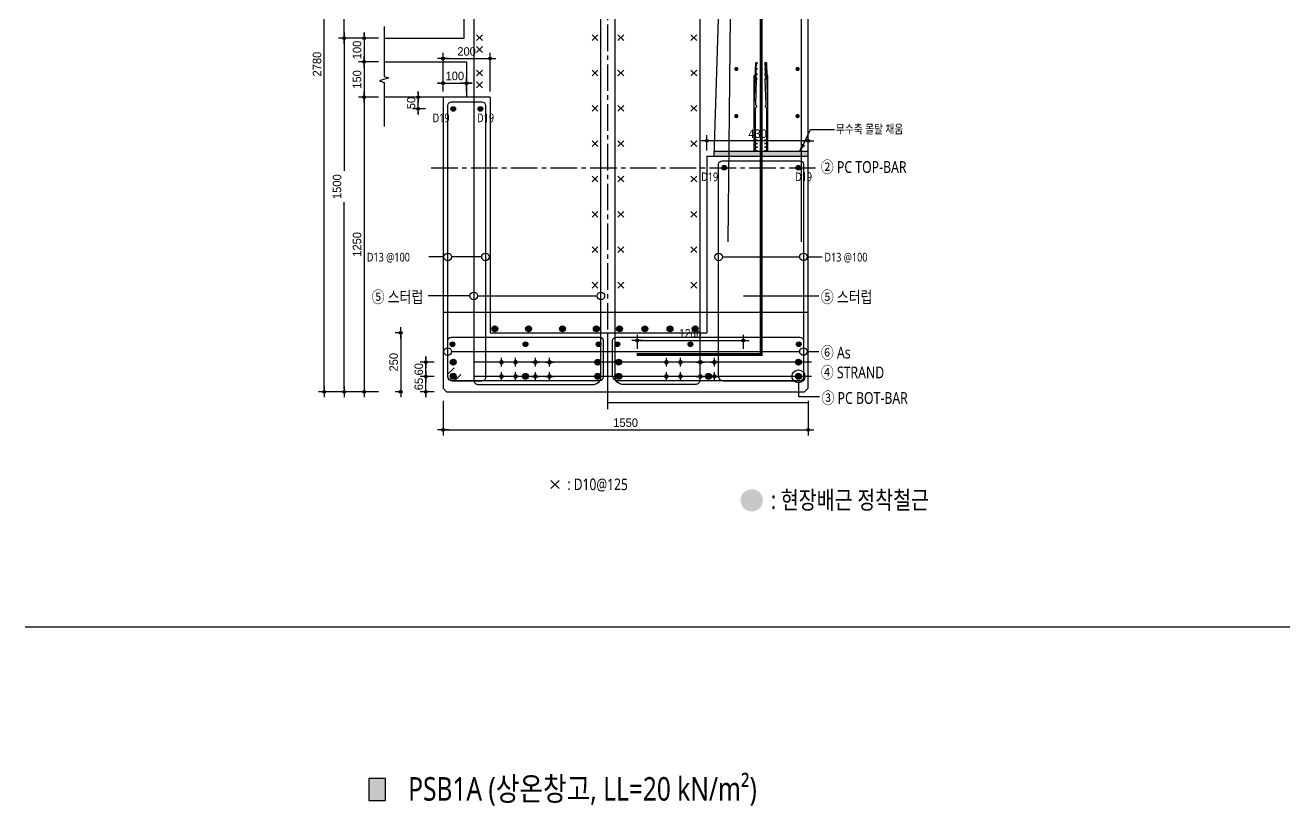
# Model space of a CAD drawing. Header units: millimetres. Extents: x 11948722 to 13111668, y -10771712 to -10232988.
# Drawn here: x 13100982 to 13106325, y -10475221 to -10471908 of the extents above; entities that cross this region are included whole.
import ezdxf
from ezdxf.enums import TextEntityAlignment as Align

# ---------------------------------------------------------------- set-up
doc = ezdxf.new("R2010")
doc.units = ezdxf.units.MM
doc.header["$LTSCALE"] = 150
doc.header["$MEASUREMENT"] = 0
for name, pattern in [('CEN', [6.2, 6, -0.1, 0, -0.1]), ('CENTER', [50.8, 31.75, -6.35, 6.35, -6.35]), ('CENTER2', [1.125, 0.75, -0.125, 0.125, -0.125]), ('HIDDEN', [2, 1, -1])]:
    doc.linetypes.add(name, pattern=pattern)
doc.layers.get('0').update_dxf_attribs({"linetype": 'CONTINUOUS'})
doc.layers.get('Defpoints').update_dxf_attribs({"color": 117, "linetype": 'CONTINUOUS'})
for name, color, linetype in [('0-BAR', 2, 'CONTINUOUS'), ('0-TXT', 7, 'CONTINUOUS'), ('2023_0223 도연', 7, 'CONTINUOUS'), ('3', 1, 'CENTER'), ('BAR', 3, 'CONTINUOUS'), ('CENT', 1, 'CEN'), ('CON-C', 2, 'CONTINUOUS'), ('DIM', 7, 'CONTINUOUS'), ('ETC', 8, 'CONTINUOUS'), ('FIN', 5, 'CONTINUOUS'), ('H', 2, 'HIDDEN'), ('SIT', 7, 'CONTINUOUS'), ('STRAND', 7, 'CENTER2'), ('TEXT', 3, 'CONTINUOUS'), ('보조근', 7, 'CONTINUOUS')]:
    doc.layers.add(name, color=color, linetype=linetype)
doc.styles.get("Standard").update_dxf_attribs({"font": 'NanumGothic.ttf'})
doc.styles.add('굴림', font='', dxfattribs={"width": 0.9})
doc.styles.add('돋움', font='')
doc.styles.get('굴림').set_extended_font_data('Dotum')
doc.styles.get('돋움').set_extended_font_data('Dotum')
doc.linetypes.add('ZIGZAG', pattern='A,0.0001,-0.2,[131,ltypeshp.shx,S=0.2,R=0,X=-0.2,Y=0],-0.4,[131,ltypeshp.shx,S=0.2,R=180,X=0.2,Y=0],-0.2', length=0.8001)
doc.dimstyles.new('S_10', dxfattribs={"dimscale": 10, "dimtxt": 3, "dimasz": 1, "dimexe": 2, "dimexo": 2, "dimgap": 1, "dimtad": 1, "dimdec": 0, "dimzin": 0, "dimdsep": 46, "dimtxsty": '돋움', "dimblk1": 'DD', "dimblk2": 'DD', "dimsah": 1, "dimcen": 2.5, "dimdle": 8, "dimclrd": 256, "dimclre": 256, "dimclrt": 3, "dimadec": 0, "dimazin": 0, "dimtfac": 1, "dimtdec": 0, "dimtix": 1, "dimtmove": 2, "dimatfit": 3, "dimldrblk": 'DD', "dimfxl": 1, "dimtolj": 1, "dimtzin": 0, "dimarcsym": 0})

# ---------------------------------------------------------------- blocks, each defined once
blk = doc.blocks.new('DD')
blk.add_line((-2, 0), (2, 0))
for radius in [0.5, 0.25]:
    blk.add_circle((0, 0), radius)
blk = doc.blocks.new('*D1622')
at = {"layer": 'Defpoints', "color": 0, "transparency": 16777216}
for p in [(-928235.9, -324709.1), (-928176.5, -324709.1), (-928176.5, -324769.1)]:
    blk.add_point(p, dxfattribs=at)
at = {"layer": 'DIM', "lineweight": -2, "transparency": 16777216}
for p, q in [((-928235.9, -324697.1), (-928235.9, -324685.1)), ((-928200.5, -324709.1), (-928259.9, -324709.1)), ((-928235.9, -324769.1), (-928235.9, -324709.1)), ((-928200.5, -324769.1), (-928259.9, -324769.1)), ((-928235.9, -324781.1), (-928235.9, -324793.1))]:
    blk.add_line(p, q, dxfattribs=at)
at = {"layer": 'DIM', "lineweight": -2, "transparency": 16777216, "xscale": 12, "yscale": 12, "zscale": 12}
for p, rotation in [((-928235.9, -324709.1), 270), ((-928235.9, -324769.1), 90)]:
    blk.add_blockref('DD', p, dxfattribs=dict(at, rotation=rotation))
at = {"layer": 'DIM', "transparency": 16777216, "insert": (-928265.9, -324739.1), "char_height": 36, "attachment_point": 5, "rotation": 90, "style": '돋움'}
blk.add_mtext('\\A1;60', dxfattribs=at)
blk = doc.blocks.new('*D1623')
at = {"layer": 'Defpoints', "color": 0, "transparency": 16777216}
for p in [(-928235.9, -324769.1), (-928176.5, -324769.1), (-928176.5, -324834.1)]:
    blk.add_point(p, dxfattribs=at)
at = {"layer": 'DIM', "lineweight": -2, "transparency": 16777216}
for p, q in [((-928235.9, -324757.1), (-928235.9, -324745.1)), ((-928200.5, -324769.1), (-928259.9, -324769.1)), ((-928235.9, -324834.1), (-928235.9, -324769.1)), ((-928200.5, -324834.1), (-928259.9, -324834.1)), ((-928235.9, -324846.1), (-928235.9, -324858.1))]:
    blk.add_line(p, q, dxfattribs=at)
at = {"layer": 'DIM', "lineweight": -2, "transparency": 16777216, "xscale": 12, "yscale": 12, "zscale": 12}
for p, rotation in [((-928235.9, -324769.1), 270), ((-928235.9, -324834.1), 90)]:
    blk.add_blockref('DD', p, dxfattribs=dict(at, rotation=rotation))
at = {"layer": 'DIM', "transparency": 16777216, "insert": (-928265.9, -324801.6), "char_height": 36, "attachment_point": 5, "rotation": 90, "style": '돋움'}
blk.add_mtext('\\A1;65', dxfattribs=at)
blk = doc.blocks.new('*D1624')
at = {"layer": 'Defpoints', "color": 0, "transparency": 16777216}
for p in [(-928163, -324849.2), (-926613, -324849.2), (-926613, -324995.9)]:
    blk.add_point(p, dxfattribs=at)
at = {"layer": 'DIM', "lineweight": -2, "transparency": 16777216}
for p, q in [((-928163, -324873.2), (-928163, -325019.9)), ((-926613, -324873.2), (-926613, -325019.9)), ((-928151, -324995.9), (-926625, -324995.9))]:
    blk.add_line(p, q, dxfattribs=at)
at = {"layer": 'DIM', "lineweight": -2, "transparency": 16777216, "xscale": 12, "yscale": 12, "zscale": 12, "rotation": 180}
blk.add_blockref('DD', (-928163, -324995.9), dxfattribs=at)
at = {"layer": 'DIM', "lineweight": -2, "transparency": 16777216, "xscale": 12, "yscale": 12, "zscale": 12}
blk.add_blockref('DD', (-926613, -324995.9), dxfattribs=at)
at = {"layer": 'DIM', "transparency": 16777216, "insert": (-927388, -324965.8), "char_height": 36, "attachment_point": 5, "style": '돋움'}
blk.add_mtext('\\A1;1550', dxfattribs=at)
blk = doc.blocks.new('*D1625')
at = {"layer": 'Defpoints', "color": 0, "transparency": 16777216}
for p in [(-928413, -323334.1), (-928498, -323434.1), (-928413, -323434.1)]:
    blk.add_point(p, dxfattribs=at)
at = {"layer": 'DIM', "lineweight": -2, "transparency": 16777216}
for p, q in [((-928498, -323322.1), (-928498, -323310.1)), ((-928437, -323334.1), (-928522, -323334.1)), ((-928498, -323334.1), (-928498, -323434.1)), ((-928437, -323434.1), (-928522, -323434.1)), ((-928498, -323446.1), (-928498, -323458.1))]:
    blk.add_line(p, q, dxfattribs=at)
at = {"layer": 'DIM', "lineweight": -2, "transparency": 16777216, "xscale": 12, "yscale": 12, "zscale": 12}
for p, rotation in [((-928498, -323334.1), 270), ((-928498, -323434.1), 90)]:
    blk.add_blockref('DD', p, dxfattribs=dict(at, rotation=rotation))
at = {"layer": 'DIM', "transparency": 16777216, "insert": (-928528, -323384.1), "char_height": 36, "attachment_point": 5, "rotation": 90, "style": '돋움'}
blk.add_mtext('\\A1;100', dxfattribs=at)
blk = doc.blocks.new('*D1626')
at = {"layer": 'Defpoints', "color": 0, "transparency": 16777216}
for p in [(-928413, -323434.1), (-928498, -323584.1), (-928413, -323584.1)]:
    blk.add_point(p, dxfattribs=at)
at = {"layer": 'DIM', "lineweight": -2, "transparency": 16777216}
for p, q in [((-928437, -323434.1), (-928522, -323434.1)), ((-928498, -323446.1), (-928498, -323572.1)), ((-928437, -323584.1), (-928522, -323584.1))]:
    blk.add_line(p, q, dxfattribs=at)
at = {"layer": 'DIM', "lineweight": -2, "transparency": 16777216, "xscale": 12, "yscale": 12, "zscale": 12}
for p, rotation in [((-928498, -323434.1), 90), ((-928498, -323584.1), 270)]:
    blk.add_blockref('DD', p, dxfattribs=dict(at, rotation=rotation))
at = {"layer": 'DIM', "transparency": 16777216, "insert": (-928528, -323509.1), "char_height": 36, "attachment_point": 5, "rotation": 90, "style": '돋움'}
blk.add_mtext('\\A1;150', dxfattribs=at)
blk = doc.blocks.new('*D1627')
at = {"layer": 'Defpoints', "color": 0, "transparency": 16777216}
for p in [(-928413, -323584.1), (-928498, -324834.1), (-928413, -324834.1)]:
    blk.add_point(p, dxfattribs=at)
at = {"layer": 'DIM', "lineweight": -2, "transparency": 16777216}
for p, q in [((-928437, -323584.1), (-928522, -323584.1)), ((-928498, -323596.1), (-928498, -324822.1)), ((-928437, -324834.1), (-928522, -324834.1))]:
    blk.add_line(p, q, dxfattribs=at)
at = {"layer": 'DIM', "lineweight": -2, "transparency": 16777216, "xscale": 12, "yscale": 12, "zscale": 12}
for p, rotation in [((-928498, -323584.1), 90), ((-928498, -324834.1), 270)]:
    blk.add_blockref('DD', p, dxfattribs=dict(at, rotation=rotation))
at = {"layer": 'DIM', "transparency": 16777216, "insert": (-928528, -324209.1), "char_height": 36, "attachment_point": 5, "rotation": 90, "style": '돋움'}
blk.add_mtext('\\A1;1250', dxfattribs=at)
blk = doc.blocks.new('*D1628')
at = {"layer": 'Defpoints', "color": 0, "transparency": 16777216}
for p in [(-928413, -323334.1), (-928583, -324834.1), (-928413, -324834.1)]:
    blk.add_point(p, dxfattribs=at)
at = {"layer": 'DIM', "lineweight": -2, "transparency": 16777216}
for p, q in [((-928437, -323334.1), (-928607, -323334.1)), ((-928583, -323346.1), (-928583, -323897.6)), ((-928583, -324822.1), (-928583, -324030.5)), ((-928437, -324834.1), (-928607, -324834.1))]:
    blk.add_line(p, q, dxfattribs=at)
at = {"layer": 'DIM', "lineweight": -2, "transparency": 16777216, "xscale": 12, "yscale": 12, "zscale": 12}
for p, rotation in [((-928583, -323334.1), 90), ((-928583, -324834.1), 270)]:
    blk.add_blockref('DD', p, dxfattribs=dict(at, rotation=rotation))
at = {"layer": 'DIM', "transparency": 16777216, "insert": (-928613, -323964.1), "char_height": 36, "attachment_point": 5, "rotation": 90, "style": '돋움'}
blk.add_mtext('\\A1;1500', dxfattribs=at)
blk = doc.blocks.new('*D1629')
at = {"layer": 'Defpoints', "color": 0, "transparency": 16777216}
for p in [(-928063, -323524.6), (-928163, -323584.1), (-928063, -323584.1)]:
    blk.add_point(p, dxfattribs=at)
at = {"layer": 'DIM', "lineweight": -2, "transparency": 16777216}
for p, q in [((-928175, -323524.6), (-928187, -323524.6)), ((-928163, -323560.1), (-928163, -323500.6)), ((-928163, -323524.6), (-928063, -323524.6)), ((-928063, -323560.1), (-928063, -323500.6)), ((-928051, -323524.6), (-928039, -323524.6))]:
    blk.add_line(p, q, dxfattribs=at)
at = {"layer": 'DIM', "lineweight": -2, "transparency": 16777216, "xscale": 12, "yscale": 12, "zscale": 12}
blk.add_blockref('DD', (-928163, -323524.6), dxfattribs=at)
at = {"layer": 'DIM', "lineweight": -2, "transparency": 16777216, "xscale": 12, "yscale": 12, "zscale": 12, "rotation": 180}
blk.add_blockref('DD', (-928063, -323524.6), dxfattribs=at)
at = {"layer": 'DIM', "transparency": 16777216, "insert": (-928113, -323494.6), "char_height": 36, "attachment_point": 5, "style": '돋움'}
blk.add_mtext('\\A1;100', dxfattribs=at)
blk = doc.blocks.new('*D1630')
at = {"layer": 'Defpoints', "color": 0, "transparency": 16777216}
for p in [(-927043, -323769.6), (-927043, -323834.1), (-926613, -323834.1)]:
    blk.add_point(p, dxfattribs=at)
at = {"layer": 'DIM', "lineweight": -2, "transparency": 16777216}
for p, q in [((-927043, -323810.1), (-927043, -323745.6)), ((-926625, -323769.6), (-927031, -323769.6)), ((-926613, -323810.1), (-926613, -323745.6))]:
    blk.add_line(p, q, dxfattribs=at)
at = {"layer": 'DIM', "lineweight": -2, "transparency": 16777216, "xscale": 12, "yscale": 12, "zscale": 12, "rotation": 180}
blk.add_blockref('DD', (-927043, -323769.6), dxfattribs=at)
at = {"layer": 'DIM', "lineweight": -2, "transparency": 16777216, "xscale": 12, "yscale": 12, "zscale": 12}
blk.add_blockref('DD', (-926613, -323769.6), dxfattribs=at)
at = {"layer": 'DIM', "transparency": 16777216, "insert": (-926828, -323739.6), "char_height": 36, "attachment_point": 5, "style": '돋움'}
blk.add_mtext('\\A1;430', dxfattribs=at)
blk = doc.blocks.new('*D1632')
at = {"layer": 'Defpoints', "color": 0, "transparency": 16777216}
for p in [(-928268.3, -323584.1, 0), (-928213, -323584.1, 0), (-928213, -323634.1, 0)]:
    blk.add_point(p, dxfattribs=at)
at = {"layer": 'DIM', "lineweight": -2, "transparency": 16777216}
for p, q in [((-928268.3, -323572.1, 0), (-928268.3, -323560.1, 0)), ((-928237, -323584.1, 0), (-928292.3, -323584.1, 0)), ((-928268.3, -323634.1, 0), (-928268.3, -323584.1, 0)), ((-928237, -323634.1, 0), (-928292.3, -323634.1, 0)), ((-928268.3, -323646.1, 0), (-928268.3, -323658.1, 0))]:
    blk.add_line(p, q, dxfattribs=at)
at = {"layer": 'DIM', "lineweight": -2, "transparency": 16777216, "xscale": 12, "yscale": 12, "zscale": 12}
for p, rotation in [((-928268.3, -323584.1, 0), 270), ((-928268.3, -323634.1, 0), 90)]:
    blk.add_blockref('DD', p, dxfattribs=dict(at, rotation=rotation))
at = {"layer": 'DIM', "transparency": 16777216, "insert": (-928298.3, -323609.1, 0), "char_height": 36, "attachment_point": 5, "rotation": 90, "style": '돋움'}
blk.add_mtext('\\A1;50', dxfattribs=at)
blk = doc.blocks.new('*D1633')
at = {"layer": 'Defpoints', "color": 0, "transparency": 16777216}
for p in [(-928668, -322054.1), (-928413, -322054.1), (-928413, -324834.1)]:
    blk.add_point(p, dxfattribs=at)
at = {"layer": 'DIM', "lineweight": -2, "transparency": 16777216}
for p, q in [((-928437, -322054.1), (-928692, -322054.1)), ((-928668, -324822.1), (-928668, -322066.1)), ((-928437, -324834.1), (-928692, -324834.1))]:
    blk.add_line(p, q, dxfattribs=at)
at = {"layer": 'DIM', "lineweight": -2, "transparency": 16777216, "xscale": 12, "yscale": 12, "zscale": 12}
for p, rotation in [((-928668, -322054.1), 90), ((-928668, -324834.1), 270)]:
    blk.add_blockref('DD', p, dxfattribs=dict(at, rotation=rotation))
at = {"layer": 'DIM', "transparency": 16777216, "insert": (-928698, -323444.1), "char_height": 36, "attachment_point": 5, "rotation": 90, "style": '돋움'}
blk.add_mtext('\\A1;2780', dxfattribs=at)
blk = doc.blocks.new('*D1634')
at = {"layer": 'Defpoints', "color": 0, "transparency": 16777216}
for p in [(-928583, -322054.1), (-928413, -322054.1), (-928413, -323334.1)]:
    blk.add_point(p, dxfattribs=at)
at = {"layer": 'DIM', "lineweight": -2, "transparency": 16777216}
for p, q in [((-928437, -322054.1), (-928607, -322054.1)), ((-928583, -323322.1), (-928583, -322066.1)), ((-928437, -323334.1), (-928607, -323334.1))]:
    blk.add_line(p, q, dxfattribs=at)
at = {"layer": 'DIM', "lineweight": -2, "transparency": 16777216, "xscale": 12, "yscale": 12, "zscale": 12}
for p, rotation in [((-928583, -322054.1), 90), ((-928583, -323334.1), 270)]:
    blk.add_blockref('DD', p, dxfattribs=dict(at, rotation=rotation))
at = {"layer": 'DIM', "transparency": 16777216, "insert": (-928613, -322694.1), "char_height": 36, "attachment_point": 5, "rotation": 90, "style": '돋움'}
blk.add_mtext('\\A1;1280', dxfattribs=at)
blk = doc.blocks.new('*D1637')
at = {"layer": 'Defpoints', "color": 0, "transparency": 16777216}
for p in [(-927963, -323420.7), (-928163, -323584.1), (-927963, -323584.1)]:
    blk.add_point(p, dxfattribs=at)
at = {"layer": 'DIM', "lineweight": -2, "transparency": 16777216}
for p, q in [((-928163, -323560.1), (-928163, -323396.7)), ((-927963, -323560.1), (-927963, -323396.7)), ((-928151, -323420.7), (-927975, -323420.7))]:
    blk.add_line(p, q, dxfattribs=at)
at = {"layer": 'DIM', "lineweight": -2, "transparency": 16777216, "xscale": 12, "yscale": 12, "zscale": 12, "rotation": 180}
blk.add_blockref('DD', (-928163, -323420.7), dxfattribs=at)
at = {"layer": 'DIM', "lineweight": -2, "transparency": 16777216, "xscale": 12, "yscale": 12, "zscale": 12}
blk.add_blockref('DD', (-927963, -323420.7), dxfattribs=at)
at = {"layer": 'DIM', "transparency": 16777216, "insert": (-928063, -323390.7), "char_height": 36, "attachment_point": 5, "style": '돋움'}
blk.add_mtext('\\A1;200', dxfattribs=at)
blk = doc.blocks.new('*D1638')
at = {"layer": 'Defpoints', "color": 0, "transparency": 16777216}
for p in [(-928313.5, -324584.1), (-928342.8, -324834.1), (-928313.5, -324834.1)]:
    blk.add_point(p, dxfattribs=at)
at = {"layer": 'DIM', "lineweight": -2, "transparency": 16777216}
for p, q in [((-928337.5, -324584.1), (-928366.8, -324584.1)), ((-928342.8, -324596.1), (-928342.8, -324822.1)), ((-928337.5, -324834.1), (-928366.8, -324834.1))]:
    blk.add_line(p, q, dxfattribs=at)
at = {"layer": 'DIM', "lineweight": -2, "transparency": 16777216, "xscale": 12, "yscale": 12, "zscale": 12}
for p, rotation in [((-928342.8, -324584.1), 90), ((-928342.8, -324834.1), 270)]:
    blk.add_blockref('DD', p, dxfattribs=dict(at, rotation=rotation))
at = {"layer": 'DIM', "transparency": 16777216, "insert": (-928372.8, -324709.1), "char_height": 36, "attachment_point": 5, "rotation": 90, "style": '돋움'}
blk.add_mtext('\\A1;250', dxfattribs=at)
blk = doc.blocks.new('strand')
at = {"layer": 'STRAND'}
for p, q in [((-18, 0), (18, 0)), ((0, -18), (0, 18))]:
    blk.add_line(p, q, dxfattribs=at)
at = {"layer": 'STRAND', "const_width": 9.6}
blk.add_lwpolyline([(-4.8, 0, 1), (4.8, 0, 1)], format="xyb", close=True, dxfattribs=at)
blk = doc.blocks.new('BCS25')
at = {"layer": '보조근'}
for p, q in [((-192.8, 28.7), (-375, 22.8)), ((-375, 22.8), (-375, 15.1)), ((-371.5, 15.7), (-371.5, 15.1)), ((-352.2, 18.5), (-369.9, 17.9)), ((-350.2, 16.6), (-350.2, 15.1)), ((-348.9, 17), (-348.9, 15.1)), ((-330, 19.3), (-346.9, 18.7)), ((-328, 17.2), (-328, 15.1)), ((-326.6, 17.8), (-326.6, 15.1)), ((-307.8, 20), (-324.7, 19.4)), ((0, 28.7), (-322.2, 28.7)), ((-196.5, 21.8), (-305.8, 17.9)), ((-305.8, 18.5), (-305.8, 15.1)), ((-187.2, 18.2), (-192.8, 18.2)), ((-50.1, 23.8), (-185.1, 23.8)), ((-48, 21.7), (-48, 15)), ((-46.6, 21.7), (-46.6, 15)), ((-34.7, 23.8), (-44.5, 23.8)), ((-32.6, 21.7), (-32.6, 15)), ((-31.2, 21.7), (-32.6, 21.7)), ((-31.2, 21.7), (-31.2, 15)), ((-19.3, 23.8), (-29.1, 23.8)), ((-17.2, 21.7), (-17.2, 15)), ((-15.8, 21.7), (-17.2, 21.7)), ((-15.8, 21.7), (-15.8, 15)), ((-3.9, 23.8), (-13.7, 23.8)), ((-1.8, 21.7), (-1.8, 15)), ((0, 21.7), (-1.8, 21.7)), ((0, 28.7), (0, 15)), ((-375, -15.1), (-375, -22.8)), ((-192.8, -28.7), (-375, -22.8)), ((-371.5, -15.1), (-371.5, -15.7)), ((-352.2, -20.6), (-369.9, -20)), ((-350.2, -15.1), (-350.2, -16.6)), ((-348.9, -15.1), (-348.9, -16.5)), ((-330, -21.4), (-346.9, -20.8)), ((-328, -15.1), (-328, -19.2)), ((-326.6, -15.1), (-326.6, -19.4)), ((-307.8, -20), (-324.7, -21.5)), ((0, -28.7), (-322.2, -28.7)), ((-305.8, -15.1), (-305.8, -20)), ((-196.5, -21.8), (-305.8, -20)), ((-187.2, -18.2), (-192.8, -18.2)), ((-50.1, -23.8), (-185.1, -23.8)), ((-48, -15), (-48, -21.7)), ((-46.6, -15), (-46.6, -21.7)), ((-34.7, -23.8), (-44.5, -23.8)), ((-32.6, -15), (-32.6, -21.7)), ((-31.2, -21.7), (-32.6, -21.7)), ((-31.2, -15), (-31.2, -21.7)), ((-19.3, -23.8), (-29.1, -23.8)), ((-17.2, -15), (-17.2, -21.7)), ((-15.8, -21.7), (-17.2, -21.7)), ((-15.8, -15), (-15.8, -21.7)), ((-3.9, -23.8), (-13.7, -23.8)), ((-1.8, -15), (-1.8, -21.7)), ((0, -21.7), (-1.8, -21.7)), ((0, -15), (0, -28.7))]:
    blk.add_line(p, q, dxfattribs=at)
for points in [[(-375, 22.8), (-322.2, 24.6), (-322.2, 28.7)], [(-375, 22.8), (-369.4, 23)], [(-375, -22.8), (-369.4, -23)], [(-375, -22.8), (-322.2, -24.6), (-322.2, -28.7)]]:
    blk.add_lwpolyline(points, dxfattribs=at)
blk.add_circle((-190, 0), 2.8, dxfattribs=at)
for centre, radius, start, end in [((-369.3, 15.7), 2.21, 92.817, 180.4583), ((-352.3, 16.4), 2.1, 0, 90), ((-346.6, 16.5), 2.21, 92.817, 180.4583), ((-330.2, 17.2), 2.1, 0, 90), ((-324.4, 17.2), 2.21, 92.817, 180.4583), ((-307.9, 17.9), 2.1, 0, 90), ((-198.1, 16.4), 5.62, 18.5681, 72.7075), ((-179.6, 18.6), 7.59, 136.1986, 182.6893), ((-50.1, 21.7), 2.1, 0, 90), ((-44.5, 21.7), 2.1, 90, 180), ((-34.7, 21.7), 2.1, 0, 90), ((-29.1, 21.7), 2.1, 90, 180), ((-19.3, 21.7), 2.1, 0, 90), ((-13.7, 21.7), 2.1, 90, 180), ((-3.9, 21.7), 2.1, 0, 90), ((-366.5, -15.9), 5.01, 177.1951, 234.6171), ((-355, -16.6), 4.8, 304.075, 2.7949), ((-343.8, -16.7), 5.01, 177.1951, 234.6171), ((-330.2, -19.3), 2.1, 270, 0), ((-324.4, -19.3), 2.21, 179.5417, 267.183), ((-306.9, -19.4), 1.21, 209.2776, 330.7224), ((-198.1, -16.4), 5.62, 287.2925, 341.4319), ((-179.6, -18.6), 7.59, 177.3107, 223.8014), ((-50.1, -21.7), 2.1, 270, 0), ((-44.5, -21.7), 2.1, 180, 270), ((-34.7, -21.7), 2.1, 270, 0), ((-29.1, -21.7), 2.1, 180, 270), ((-19.3, -21.7), 2.1, 270, 0), ((-13.7, -21.7), 2.1, 180, 270), ((-3.9, -21.7), 2.1, 270, 0)]:
    blk.add_arc(centre, radius, start, end, dxfattribs=at)
blk = doc.blocks.new('*D1640')
at = {"layer": 'Defpoints', "color": 0, "transparency": 16777216}
for p in [(-926888, -324617.1), (-927338, -324676.8), (-926888, -324676.8)]:
    blk.add_point(p, dxfattribs=at)
at = {"layer": 'DIM', "lineweight": -2, "transparency": 16777216}
for p, q in [((-927338, -324652.8), (-927338, -324593.1)), ((-926888, -324652.8), (-926888, -324593.1)), ((-927326, -324617.1), (-926900, -324617.1))]:
    blk.add_line(p, q, dxfattribs=at)
at = {"layer": 'DIM', "lineweight": -2, "transparency": 16777216, "xscale": 12, "yscale": 12, "zscale": 12, "rotation": 180}
blk.add_blockref('DD', (-927338, -324617.1), dxfattribs=at)
at = {"layer": 'DIM', "lineweight": -2, "transparency": 16777216, "xscale": 12, "yscale": 12, "zscale": 12}
blk.add_blockref('DD', (-926888, -324617.1), dxfattribs=at)
at = {"layer": 'DIM', "transparency": 16777216, "insert": (-927113, -324586.6), "char_height": 36, "attachment_point": 5, "style": '굴림'}
blk.add_mtext('\\A1;12db', dxfattribs=at)
blk = doc.blocks.new('zw$F30F')
at = {"layer": 'BAR'}
h = blk.add_hatch(color=256, dxfattribs=at)
h.dxf.hatch_style = 1
h.paths.add_polyline_path([(869.1, 1507.4, 1), (849.1, 1507.4, 1)])
h = blk.add_hatch(color=256, dxfattribs=at)
h.dxf.hatch_style = 1
h.paths.add_polyline_path([(984.1, 1507.4, 1), (964.1, 1507.4, 1)])
h = blk.add_hatch(color=256, dxfattribs=at)
h.dxf.hatch_style = 1
h.paths.add_polyline_path([(2019.1, 1257.4, 1), (1999.1, 1257.4, 1)])
h = blk.add_hatch(color=256, dxfattribs=at)
h.dxf.hatch_style = 1
h.paths.add_polyline_path([(2334.1, 1257.4, 1), (2314.1, 1257.4, 1)])
h = blk.add_hatch(color=1, dxfattribs=at)
h.dxf.hatch_style = 1
h.paths.add_polyline_path([(1047.7, 574.2, 1), (1022.7, 574.2, 1)])
h = blk.add_hatch(color=1, dxfattribs=at)
h.dxf.hatch_style = 1
h.paths.add_polyline_path([(1191.4, 574.2, 1), (1166.4, 574.2, 1)])
h = blk.add_hatch(color=1, dxfattribs=at)
h.dxf.hatch_style = 1
h.paths.add_polyline_path([(1335, 574.2, 1), (1310, 574.2, 1)])
h = blk.add_hatch(color=1, dxfattribs=at)
h.dxf.hatch_style = 1
h.paths.add_polyline_path([(1453.7, 574.2, -1), (1478.7, 574.2, -1)])
h = blk.add_hatch(color=1, dxfattribs=at)
h.dxf.hatch_style = 1
h.paths.add_polyline_path([(1478.7, 574.2, 1), (1453.7, 574.2, 1)])
h = blk.add_hatch(color=1, dxfattribs=at)
h.dxf.hatch_style = 1
h.paths.add_polyline_path([(1577.7, 574.2, 1), (1552.7, 574.2, 1)])
h = blk.add_hatch(color=1, dxfattribs=at)
h.dxf.hatch_style = 1
h.paths.add_polyline_path([(1552.7, 574.2, -1), (1577.7, 574.2, -1)])
h = blk.add_hatch(color=1, dxfattribs=at)
h.dxf.hatch_style = 1
h.paths.add_polyline_path([(1684.7, 574.2, 1), (1659.7, 574.2, 1)])
h = blk.add_hatch(color=1, dxfattribs=at)
h.dxf.hatch_style = 1
h.paths.add_polyline_path([(1659.7, 574.2, -1), (1684.7, 574.2, -1)])
h = blk.add_hatch(color=1, dxfattribs=at)
h.dxf.hatch_style = 1
h.paths.add_polyline_path([(1791.7, 574.2, 1), (1766.7, 574.2, 1)])
h = blk.add_hatch(color=1, dxfattribs=at)
h.dxf.hatch_style = 1
h.paths.add_polyline_path([(1766.7, 574.2, -1), (1791.7, 574.2, -1)])
h = blk.add_hatch(color=1, dxfattribs=at)
h.dxf.hatch_style = 1
h.paths.add_polyline_path([(1873.7, 574.2, -1), (1898.7, 574.2, -1)])
h = blk.add_hatch(color=1, dxfattribs=at)
h.dxf.hatch_style = 1
h.paths.add_polyline_path([(1898.7, 574.2, 1), (1873.7, 574.2, 1)])
h = blk.add_hatch(color=1, dxfattribs=at)
h.dxf.hatch_style = 1
h.paths.add_polyline_path([(1898.7, 574.2, 1), (1873.7, 574.2, 1)])
h = blk.add_hatch(color=1, dxfattribs=at)
h.dxf.hatch_style = 1
h.paths.add_polyline_path([(1873.7, 574.2, -1), (1898.7, 574.2, -1)])
h = blk.add_hatch(color=1, dxfattribs=at)
h.dxf.hatch_style = 1
h.paths.add_polyline_path([(1898.7, 574.2, 1), (1873.7, 574.2, 1)])
h = blk.add_hatch(color=1, dxfattribs=at)
h.dxf.hatch_style = 1
h.paths.add_polyline_path([(1873.7, 574.2, -1), (1898.7, 574.2, -1)])
h = blk.add_hatch(color=256, dxfattribs=at)
h.dxf.hatch_style = 1
h.paths.add_polyline_path([(865.7, 508.9, 1), (845.7, 508.9, 1)])
h = blk.add_hatch(color=256, dxfattribs=at)
h.dxf.hatch_style = 1
h.paths.add_polyline_path([(1175.7, 508.9, 1), (1155.7, 508.9, 1)])
h = blk.add_hatch(color=256, dxfattribs=at)
h.dxf.hatch_style = 1
h.paths.add_polyline_path([(1465.7, 508.9, -1), (1485.7, 508.9, -1)])
h = blk.add_hatch(color=256, dxfattribs=at)
h.dxf.hatch_style = 1
h.paths.add_polyline_path([(1485.7, 508.9, 1), (1465.7, 508.9, 1)])
h = blk.add_hatch(color=256, dxfattribs=at)
h.dxf.hatch_style = 1
h.paths.add_polyline_path([(1485.7, 508.9, 1), (1465.7, 508.9, 1)])
h = blk.add_hatch(color=256, dxfattribs=at)
h.dxf.hatch_style = 1
h.paths.add_polyline_path([(1485.7, 508.9, 1), (1465.7, 508.9, 1)])
h = blk.add_hatch(color=256, dxfattribs=at)
h.dxf.hatch_style = 1
h.paths.add_polyline_path([(1485.7, 508.9, 1), (1465.7, 508.9, 1)])
h = blk.add_hatch(color=256, dxfattribs=at)
h.dxf.hatch_style = 1
h.paths.add_polyline_path([(1565.7, 508.9, 1), (1545.7, 508.9, 1)])
h = blk.add_hatch(color=256, dxfattribs=at)
h.dxf.hatch_style = 1
h.paths.add_polyline_path([(1875.7, 508.9, 1), (1855.7, 508.9, 1)])
h = blk.add_hatch(color=256, dxfattribs=at)
h.dxf.hatch_style = 1
h.paths.add_polyline_path([(2315.7, 508.9, -1), (2335.7, 508.9, -1)])
h = blk.add_hatch(color=256, dxfattribs=at)
h.dxf.hatch_style = 1
h.paths.add_polyline_path([(2335.7, 508.9, 1), (2315.7, 508.9, 1)])
h = blk.add_hatch(color=256, dxfattribs=at)
h.dxf.hatch_style = 1
h.paths.add_polyline_path([(2335.7, 508.9, 1), (2315.7, 508.9, 1)])
h = blk.add_hatch(color=256, dxfattribs=at)
h.dxf.hatch_style = 1
h.paths.add_polyline_path([(2335.7, 508.9, 1), (2315.7, 508.9, 1)])
h = blk.add_hatch(color=256, dxfattribs=at)
h.dxf.hatch_style = 1
h.paths.add_polyline_path([(871.6, 432.4, 1), (846.6, 432.4, 1)])
h = blk.add_hatch(color=256, dxfattribs=at)
h.dxf.hatch_style = 1
h.paths.add_polyline_path([(1459.8, 432.4, -1), (1484.8, 432.4, -1)])
h = blk.add_hatch(color=256, dxfattribs=at)
h.dxf.hatch_style = 1
h.paths.add_polyline_path([(1484.8, 432.4, 1), (1459.8, 432.4, 1)])
h = blk.add_hatch(color=256, dxfattribs=at)
h.dxf.hatch_style = 1
h.paths.add_polyline_path([(1459.8, 432.4, -1), (1484.8, 432.4, -1)])
h = blk.add_hatch(color=256, dxfattribs=at)
h.dxf.hatch_style = 1
h.paths.add_polyline_path([(1573.5, 432.4, 1), (1548.5, 432.4, 1)])
h = blk.add_hatch(color=256, dxfattribs=at)
h.dxf.hatch_style = 1
h.paths.add_polyline_path([(2336.6, 432.4, 1), (2311.6, 432.4, 1)])
h = blk.add_hatch(color=256, dxfattribs=at)
h.dxf.hatch_style = 1
h.paths.add_polyline_path([(871.6, 372.4, 1), (846.6, 372.4, 1)])
h = blk.add_hatch(color=256, dxfattribs=at)
h.dxf.hatch_style = 1
h.paths.add_polyline_path([(1178.2, 372.4, 1), (1153.2, 372.4, 1)])
h = blk.add_hatch(color=256, dxfattribs=at)
h.dxf.hatch_style = 1
h.paths.add_polyline_path([(1459.8, 372.4, -1), (1484.8, 372.4, -1)])
h = blk.add_hatch(color=256, dxfattribs=at)
h.dxf.hatch_style = 1
h.paths.add_polyline_path([(1484.8, 372.4, 1), (1459.8, 372.4, 1)])
h = blk.add_hatch(color=256, dxfattribs=at)
h.dxf.hatch_style = 1
h.paths.add_polyline_path([(1459.8, 372.4, -1), (1484.8, 372.4, -1)])
h = blk.add_hatch(color=256, dxfattribs=at)
h.dxf.hatch_style = 1
h.paths.add_polyline_path([(1484.8, 372.4, 1), (1459.8, 372.4, 1)])
h = blk.add_hatch(color=256, dxfattribs=at)
h.dxf.hatch_style = 1
h.paths.add_polyline_path([(1573.5, 372.4, 1), (1548.5, 372.4, 1)])
h = blk.add_hatch(color=256, dxfattribs=at)
h.dxf.hatch_style = 1
h.paths.add_polyline_path([(1955.1, 372.4, 1), (1930.1, 372.4, 1)])
h = blk.add_hatch(color=256, dxfattribs=at)
h.dxf.hatch_style = 1
h.paths.add_polyline_path([(2336.6, 372.4, 1), (2311.6, 372.4, 1)])
h = blk.add_hatch(color=256, dxfattribs=at)
h.dxf.hatch_style = 1
h.paths.add_polyline_path([(2336.6, 372.4, 1), (2311.6, 372.4, 1)])
h = blk.add_hatch(color=1, dxfattribs=at)
h.dxf.hatch_style = 1
h.paths.add_polyline_path([(2078.7, -153.9, -1), (2173.5, -153.9, -1)])
at = {"layer": 'H'}
h = blk.add_hatch(dxfattribs=at)
h.set_pattern_fill('AR-CONC', color=256, angle=360, style=0)
h.set_pattern_definition([(50, (773542.229, 365168.5973), (7.172601826, -0.62752135), [0.75, -8.25]), (355, (773542.229, 365168.597), (-1.387513336, 7.52192134), [0.6, -6.6]), (100.4514445, (773542.827, 365168.545), (5.78508847, 6.89439991), [0.63740192, -7.01142112]), (46.1842, (773542.229, 365170.597), (10.67241331, -1.65519281), [1.125, -12.375]), (96.6356355, (773543.118, 365170.459), (9.34661946, 9.74118601), [0.95610342, -10.5171376]), (351.184164, (773542.229, 365170.597), (9.34661945, 9.741186), [0.9, -9.90000001]), (21, (773543.229, 365170.0973), (5.96907052, -4.026188907), [0.75, -8.25]), (326, (773543.229, 365170.097), (2.43315332, 7.25150045), [0.6, -6.6]), (71.4514447, (773543.7264, 365169.762), (8.40222377, 3.22531153), [0.6374019, -7.01142112]), (37.5, (773542.229, 365168.5973), (0.121598553, 3.328938538), [0, -6.52, 0, -6.7, 0, -6.625]), (7.5, (773542.229, 365168.5973), (2.630695374, 3.944117119), [0, -3.82, 0, -6.37, 0, -2.525]), (327.5, (773539.999, 365168.5973), (5.338224362, -0.225548717), [0, -2.5, 0, -7.8, 0, -10.35]), (317.5, (773538.999, 365168.5973), (5.831861693, 1.001049823), [0, -3.25, 0, -5.18, 0, -7.35])])
h.paths.add_polyline_path([(2365.7, 1327.4), (1966, 1328.1), (1966, 1308.1), (2365.7, 1307.4)])
blk.add_lwpolyline([(565.7, 1857.4), (565.7, 1644.9), (585.7, 1638.7), (545.7, 1626.2), (565.7, 1619.9), (565.7, 1433)])
at = {"layer": '0-BAR'}
for p, q in [((983.2, 1797.3), (958.2, 1822.3)), ((983.2, 1822.3), (958.2, 1797.3)), ((1448.2, 1797.3), (1473.2, 1822.3)), ((1448.2, 1822.3), (1473.2, 1797.3)), ((1583.2, 1797.3), (1558.2, 1822.3)), ((1583.2, 1822.3), (1558.2, 1797.3)), ((1868.2, 1797.3), (1893.2, 1822.3)), ((1868.2, 1822.3), (1893.2, 1797.3)), ((983.2, 1747.3), (958.2, 1772.3)), ((983.2, 1772.3), (958.2, 1747.3)), ((983.2, 1647.3), (958.2, 1672.3)), ((983.2, 1672.3), (958.2, 1647.3)), ((1448.2, 1647.3), (1473.2, 1672.3)), ((1448.2, 1672.3), (1473.2, 1647.3)), ((1583.2, 1647.3), (1558.2, 1672.3)), ((1583.2, 1672.3), (1558.2, 1647.3)), ((1868.2, 1647.3), (1893.2, 1672.3)), ((1868.2, 1672.3), (1893.2, 1647.3)), ((983.2, 1597.3), (958.2, 1622.3)), ((983.2, 1622.3), (958.2, 1597.3)), ((1448.2, 1497.3), (1473.2, 1522.3)), ((1448.2, 1522.3), (1473.2, 1497.3)), ((1583.2, 1497.3), (1558.2, 1522.3)), ((1583.2, 1522.3), (1558.2, 1497.3)), ((1868.2, 1497.3), (1893.2, 1522.3)), ((1868.2, 1522.3), (1893.2, 1497.3)), ((1448.2, 1347.3), (1473.2, 1372.3)), ((1448.2, 1372.3), (1473.2, 1347.3)), ((1583.2, 1347.3), (1558.2, 1372.3)), ((1583.2, 1372.3), (1558.2, 1347.3)), ((1868.2, 1347.3), (1893.2, 1372.3)), ((1868.2, 1372.3), (1893.2, 1347.3)), ((1448.2, 1197.3), (1473.2, 1222.3)), ((1448.2, 1222.3), (1473.2, 1197.3)), ((1583.2, 1197.3), (1558.2, 1222.3)), ((1583.2, 1222.3), (1558.2, 1197.3)), ((1868.2, 1197.3), (1893.2, 1222.3)), ((1868.2, 1222.3), (1893.2, 1197.3)), ((1448.2, 1047.3), (1473.2, 1072.3)), ((1448.2, 1072.3), (1473.2, 1047.3)), ((1583.2, 1047.3), (1558.2, 1072.3)), ((1583.2, 1072.3), (1558.2, 1047.3)), ((1868.2, 1047.3), (1893.2, 1072.3)), ((1868.2, 1072.3), (1893.2, 1047.3)), ((1448.2, 897.3), (1473.2, 922.3)), ((1448.2, 922.3), (1473.2, 897.3)), ((1583.2, 897.3), (1558.2, 922.3)), ((1583.2, 922.3), (1558.2, 897.3)), ((1868.2, 897.3), (1893.2, 922.3)), ((1868.2, 922.3), (1893.2, 897.3)), ((1448.2, 747.3), (1473.2, 772.3)), ((1448.2, 772.3), (1473.2, 747.3)), ((1583.2, 747.3), (1558.2, 772.3)), ((1583.2, 772.3), (1558.2, 747.3)), ((1868.2, 747.3), (1893.2, 772.3)), ((1868.2, 772.3), (1893.2, 747.3)), ((1308.7, -104.1), (1273.7, -69.1)), ((1308.7, -69.1), (1273.7, -104.1))]:
    blk.add_line(p, q, dxfattribs=at)
at = {"layer": '2023_0223 도연', "ltscale": 2}
for p, q in [((815.7, 645.4), (2365.7, 645.4)), ((1515.7, 261.6), (2365.7, 261.6))]:
    blk.add_line(p, q, dxfattribs=at)
at = {"layer": 'BAR', "color": 4, "linetype": 'Continuous'}
for p, q in [((862.9, 408.3), (835.7, 381.1)), ((890.8, 380.4), (862.8, 352.4))]:
    blk.add_line(p, q, dxfattribs=at)
for points in [[(965.7, 337.4), (1445.7, 337.4, 0.261972), (1485.7, 357.4), (1485.7, 3037.4, 0.414214), (1470.7, 3052.4), (960.7, 3052.4, 0.414214), (945.7, 3037.4), (945.7, 357.4, 0.414214), (965.7, 337.4)], [(1885.7, 337.4), (1585.7, 337.4, -0.261972), (1545.7, 357.4), (1545.7, 3037.4, -0.414214), (1560.7, 3052.4), (1890.7, 3052.4, -0.414214), (1905.7, 3037.4), (1905.7, 357.4, -0.414214), (1885.7, 337.4)], [(2025.7, 942.8), (2045.7, 2856.8, -0.414214), (2060.7, 2871.8), (2320.7, 2871.8, -0.414214), (2335.7, 2856.8), (2335.7, 942.8)]]:
    blk.add_lwpolyline(points, format="xyb", dxfattribs=at)
at = {"layer": 'BAR', "color": 4, "linetype": 'Continuous', "const_width": 12.5}
blk.add_lwpolyline([(2165.7, 2593.4), (2165.7, 464.7), (1637.1, 464.7)], dxfattribs=at)
at = {"layer": 'BAR', "const_width": 9}
for points in [[(2065.2, 1676.8, -1), (2056.2, 1676.8, -1)], [(2316.2, 1676.8, 1), (2325.2, 1676.8, 1)], [(2065.2, 1476.8, -1), (2056.2, 1476.8, -1)], [(2316.2, 1476.8, 1), (2325.2, 1476.8, 1)]]:
    blk.add_lwpolyline(points, format="xyb", close=True, dxfattribs=at)
at = {"layer": 'BAR', "color": 4, "linetype": 'Continuous'}
for points in [[(995.7, 367.4, -0.414214), (980.7, 352.4), (855.7, 352.4, -0.414214), (835.7, 372.4), (835.7, 1522.4, -0.414214), (850.7, 1537.4), (980.7, 1537.4, -0.414214), (995.7, 1522.4)], [(1495.7, 368.9, -0.414214), (1480.7, 353.9), (855.7, 353.9, -0.414214), (835.7, 373.9), (835.7, 523.9, -0.414214), (850.7, 538.9), (1480.7, 538.9, -0.414214), (1495.7, 523.9)], [(2345.7, 368.9, -0.414214), (2330.7, 353.9), (1555.7, 353.9, -0.414214), (1535.7, 373.9), (1535.7, 523.9, -0.414214), (1550.7, 538.9), (2330.7, 538.9, -0.414214), (2345.7, 523.9)]]:
    blk.add_lwpolyline(points, format="xyb", close=True, dxfattribs=at)
at = {"layer": 'BAR', "color": 4, "linetype": 'Continuous', "elevation": 0}
blk.add_lwpolyline([(2345.7, 367.4, -0.414214), (2330.7, 352.4), (2005.7, 352.4, -0.414214), (1985.7, 372.4), (1985.7, 1272.4, -0.414214), (2000.7, 1287.4), (2330.7, 1287.4, -0.414214), (2345.7, 1272.4)], format="xyb", close=True, dxfattribs=at)
at = {"layer": 'BAR'}
for centre, radius in [((859.1, 1507.4, 0), 10), ((974.1, 1507.4, 0), 10), ((2009.1, 1257.4, 0), 10), ((2324.1, 1257.4, 0), 10), ((855.7, 508.9), 10), ((1165.7, 508.9), 10), ((1475.7, 508.9), 10), ((1475.7, 508.9), 10), ((1475.7, 508.9), 10), ((1475.7, 508.9), 10), ((1475.7, 508.9), 10), ((1555.7, 508.9), 10), ((1865.7, 508.9), 10), ((2325.7, 508.9), 10), ((2325.7, 508.9), 10), ((2325.7, 508.9), 10), ((2325.7, 508.9), 10), ((859.1, 432.4), 12.5), ((1472.3, 432.4), 12.5), ((1472.3, 432.4), 12.5), ((1472.3, 432.4), 12.5), ((1561, 432.4), 12.5), ((2324.1, 432.4), 12.5), ((859.1, 372.4), 12.5), ((1165.7, 372.4), 12.5), ((1472.3, 372.4), 12.5), ((1472.3, 372.4), 12.5), ((1472.3, 372.4), 12.5), ((1472.3, 372.4), 12.5), ((1561, 372.4), 12.5), ((1942.6, 372.4), 12.5), ((2324.1, 372.4), 12.5), ((2324.1, 372.4), 12.5)]:
    blk.add_circle(centre, radius, dxfattribs=at)
at = {"layer": 'BAR', "color": 1}
for centre in [(1035.2, 574.2), (1178.9, 574.2), (1322.5, 574.2), (1466.2, 574.2), (1466.2, 574.2), (1565.2, 574.2), (1565.2, 574.2), (1672.2, 574.2), (1672.2, 574.2), (1779.2, 574.2), (1779.2, 574.2), (1886.2, 574.2), (1886.2, 574.2), (1886.2, 574.2), (1886.2, 574.2), (1886.2, 574.2), (1886.2, 574.2)]:
    blk.add_circle(centre, 12.5, dxfattribs=at)
at = {"layer": 'CENT', "linetype": 'CENTER2'}
for p, q in [((1515.7, 233.7), (1515.7, 3141.1)), ((765.7, 1257.4, 0), (2415.7, 1257.4, 0))]:
    blk.add_line(p, q, dxfattribs=at)
at = {"layer": 'ETC', "linetype": 'ZIGZAG', "ltscale": 20}
for p, q in [((2015.7, 2887.4), (1965.7, 1307.4)), ((1015.7, 1557.4), (935.7, 1557.4)), ((1015.7, 1557.4), (1015.7, 557.4)), ((1935.7, 1307.4), (1935.7, 557.4)), ((1015.7, 557.4), (1935.7, 557.4)), ((1515.7, 307.4), (1515.7, 557.4))]:
    blk.add_line(p, q, dxfattribs=at)
at = {"layer": 'ETC'}
for p, q in [((1935.7, 1307.4), (2365.7, 1307.4)), ((1965.7, 1327.4), (2365.7, 1327.4))]:
    blk.add_line(p, q, dxfattribs=at)
blk.add_lwpolyline([(935.7, 1557.4), (815.7, 1557.4), (815.7, 322.4), (830.7, 307.4), (2350.7, 307.4), (2365.7, 322.4), (2365.7, 2887.4), (2015.7, 2887.4)], dxfattribs=at)
at = {"layer": 'FIN', "color": 1, "linetype": 'CENTER', "ltscale": 0.3}
for p, q in [((2379.2, 432.4), (802.2, 432.4)), ((2379.2, 372.4), (802.2, 372.4))]:
    blk.add_line(p, q, dxfattribs=at)
at = {"layer": 'SIT', "linetype": 'Continuous'}
for points in [[(565.7, 1807.4), (905.7, 1807.4), (905.7, 3087.4), (2465.7, 3087.4)], [(565.7, 1707.4), (915.7, 1707.4), (915.7, 1557.4), (565.7, 1557.4)]]:
    blk.add_lwpolyline(points, dxfattribs=at)
at = {"layer": 'TEXT'}
for p, q in [((819.7, 879.2, 0), (755.7, 879.2)), ((979.7, 879.3, 0), (851.7, 879.3, 0)), ((2001.7, 879.3, 0), (2329.7, 879.3, 0)), ((2361.7, 879.2, 0), (2425.7, 879.2)), ((929.7, 713.6), (753, 713.6)), ((961.7, 713.6), (1469.7, 713.6)), ((2091.7, 713.6), (2410.8, 713.6)), ((851.7, 477.5), (2329.7, 477.5)), ((2361.7, 477.5), (2410.8, 477.5))]:
    blk.add_line(p, q, dxfattribs=at)
at = {"layer": 'TEXT', "transparency": 33554687}
blk.add_lwpolyline([(2346.2, 1355.7), (2376, 1419.4), (2477, 1419.4)], dxfattribs=at)
at = {"layer": 'TEXT'}
blk.add_lwpolyline([(2324.3, 345), (2324.3, 287.3), (2413.3, 287.3)], dxfattribs=at)
for centre, radius in [((835.7, 879.2, 0), 16), ((995.7, 879.3, 0), 16), ((1985.7, 879.3, 0), 16), ((2345.7, 879.2, 0), 16), ((945.7, 713.6), 16), ((1485.7, 713.6), 16), ((835.7, 477.5), 16), ((2345.7, 477.5), 16), ((2324.3, 372.4), 27.5)]:
    blk.add_circle(centre, radius, dxfattribs=at)
at = {"layer": 'TEXT', "transparency": 33554687}
blk.add_solid([(2353.8, 1352.2), (2325, 1322.9), (2338.7, 1359.2)], dxfattribs=at)
at = {"layer": '3', "rotation": 270}
blk.add_blockref('BCS25', (2165.7, 1327.4), dxfattribs=at)
at = {"layer": 'STRAND', "xscale": -1}
for p in [(1063.8, 432.4), (1123.8, 432.4), (1763.8, 432.4), (1823.8, 432.4), (1063.8, 372.4), (1123.8, 372.4), (1763.8, 372.4), (1823.8, 372.4)]:
    blk.add_blockref('strand', p, dxfattribs=at)
at = {"layer": 'STRAND'}
for p in [(1207.6, 432.4), (1267.6, 432.4), (1907.6, 432.4), (1967.6, 432.4), (1207.6, 372.4), (1267.6, 372.4), (1907.6, 372.4), (1967.6, 372.4)]:
    blk.add_blockref('strand', p, dxfattribs=at)
at = {"layer": '0-TXT', "ltscale": 0.8, "width": 0.8}
for s, height, p in [('D19', 36.96, (771.3, 1487.7)), ('D19', 36.96, (959.9, 1487.7)), ('② PC TOP-BAR', 50, (2419.6, 1285.8, 0)), ('D19', 36.96, (1911.3, 1237.7, 0)), ('D19', 36.96, (2309.9, 1237.7, 0)), ('⑤ 스터럽', 50, (512.8, 734.2)), ('⑤ 스터럽', 50, (2419.6, 734.2)), ('⑥ As', 50, (2419.6, 498.1)), ('④ STRAND', 50, (2419.6, 414.1)), ('③ PC BOT-BAR', 50, (2422.6, 305.6))]:
    blk.add_text(s, height=height, dxfattribs=at).set_placement(p, align=Align.TOP_LEFT)
at = {"layer": '0-TXT', "ltscale": 0.8, "transparency": 33554687, "width": 0.8}
blk.add_text('무수축 몰탈 채움', height=36.96, dxfattribs=at).set_placement((2483, 1440.1), align=Align.TOP_LEFT)
at = {"layer": '0-TXT', "ltscale": 0.8, "width": 0.8}
for rotation, p in [(0.0207, (492.1, 896.6, 0)), (359.9793, (2434.6, 896.7, 0))]:
    blk.add_text('D13 @100', height=36.96, rotation=rotation, dxfattribs=at).set_placement(p, align=Align.TOP_LEFT)
at = {"layer": '0-TXT', "width": 0.8}
blk.add_text(': D10@125', height=49.11, dxfattribs=at).set_placement((1343.6, -61.2), align=Align.TOP_LEFT)
blk.add_text(' : 현장배근 정착철근', height=75.762, dxfattribs=at).set_placement((2187.3, -152.4), align=Align.MIDDLE_LEFT)
at = {"layer": 'DIM'}
for base, p1, p2, angle, picture, middle in [((310.7, 3087.4), (565.7, 307.4), (565.7, 3087.4), 270, '*D1633', (280.7, 1697.4)), ((395.7, 3087.4), (565.7, 1807.4), (565.7, 3087.4), 270, '*D1634', (365.7, 2447.4)), ((480.7, 1707.4), (565.7, 1807.4), (565.7, 1707.4), 90, '*D1625', (450.7, 1757.4)), ((480.7, 1557.4), (565.7, 1707.4), (565.7, 1557.4), 90, '*D1626', (450.7, 1632.4)), ((915.7, 1616.9), (815.7, 1557.4), (915.7, 1557.4), 180, '*D1629', (865.7, 1646.9)), ((480.7, 307.4), (565.7, 1557.4), (565.7, 307.4), 90, '*D1627', (450.7, 932.4)), ((710.4, 1557.4, 0), (765.7, 1507.4, 0), (765.7, 1557.4, 0), 270, '*D1632', (680.4, 1532.4, 0)), ((635.9, 307.4), (665.2, 557.4), (665.2, 307.4), 90, '*D1638', (605.8, 432.4)), ((742.8, 432.4), (802.2, 372.4), (802.2, 432.4), 90, '*D1622', (712.7, 402.4)), ((742.8, 372.4), (802.2, 307.4), (802.2, 372.4), 90, '*D1623', (712.7, 339.9)), ((2365.7, 145.6), (815.7, 292.3), (2365.7, 292.3), 180, '*D1624', (1590.7, 175.7))]:
    dim = blk.add_linear_dim(base=base, p1=p1, p2=p2, angle=angle, dimstyle='S_10', override={"dimscale": 12, "dimclrt": 256}, dxfattribs=at)
    dim.commit()
    dim.dimension.update_dxf_attribs({"geometry": picture, "text_midpoint": middle, "insert": (928978.7, 325141.5)})
dim = blk.add_linear_dim(base=(395.7, 307.4), p1=(565.7, 1807.4), p2=(565.7, 307.4), angle=90, dimstyle='S_10', override={"dimscale": 12, "dimclrt": 256}, dxfattribs=at)
dim.commit()
dim.dimension.update_dxf_attribs({"geometry": '*D1628', "text_midpoint": (365.7, 1177.4), "dimtype": 128, "insert": (928978.7, 325141.5)})
for base, p1, p2, picture, middle in [((1015.7, 1720.8), (815.7, 1557.4), (1015.7, 1557.4), '*D1637', (915.7, 1750.8)), ((1935.7, 1371.9), (2365.7, 1307.4), (1935.7, 1307.4), '*D1630', (2150.7, 1401.9))]:
    dim = blk.add_linear_dim(base=base, p1=p1, p2=p2, dimstyle='S_10', override={"dimscale": 12, "dimclrt": 256}, dxfattribs=at)
    dim.commit()
    dim.dimension.update_dxf_attribs({"geometry": picture, "text_midpoint": middle, "insert": (928978.7, 325141.5)})
at = {"layer": 'DIM', "transparency": 33554687}
dim = blk.add_linear_dim(base=(2090.7, 524.4), p1=(1640.7, 464.7), p2=(2090.7, 464.7), angle=180, text='12db', dimstyle='S_10', override={"dimscale": 12, "dimtxsty": '굴림', "dimclrt": 256}, dxfattribs=at)
dim.commit()
dim.dimension.update_dxf_attribs({"geometry": '*D1640', "text_midpoint": (1865.7, 554.9), "insert": (928978.7, 325141.5)})

msp = doc.modelspace()

# ---------------------------------------------------------------- hatches: boundary and pattern name
msp.add_hatch(color=256).paths.add_polyline_path([(13102511.4, -10475197.8), (13102511.4, -10475105.2), (13102440.1, -10475105.2), (13102440.1, -10475197.8)])

# ---------------------------------------------------------------- linework, layer by layer
msp.add_lwpolyline([(13102511.4, -10475197.8), (13102511.4, -10475105.2), (13102440.1, -10475105.2), (13102440.1, -10475197.8)], close=True)
at = {"layer": 'CON-C', "ltscale": 1200}
msp.add_line((13100981.9, -10474461.4), (13111668.1, -10474461.4), dxfattribs=at)

# ---------------------------------------------------------------- block references
msp.add_blockref('zw$F30F', (13101940.1, -10473770.6), dxfattribs=at)

# ---------------------------------------------------------------- texts
at = {"width": 0.8}
msp.add_text('PSB1A (상온창고, LL=20 kN/m²)', height=99.792, dxfattribs=at).set_placement((13102608, -10475148.7), align=Align.MIDDLE_LEFT)

doc.saveas('drawing.dxf')
